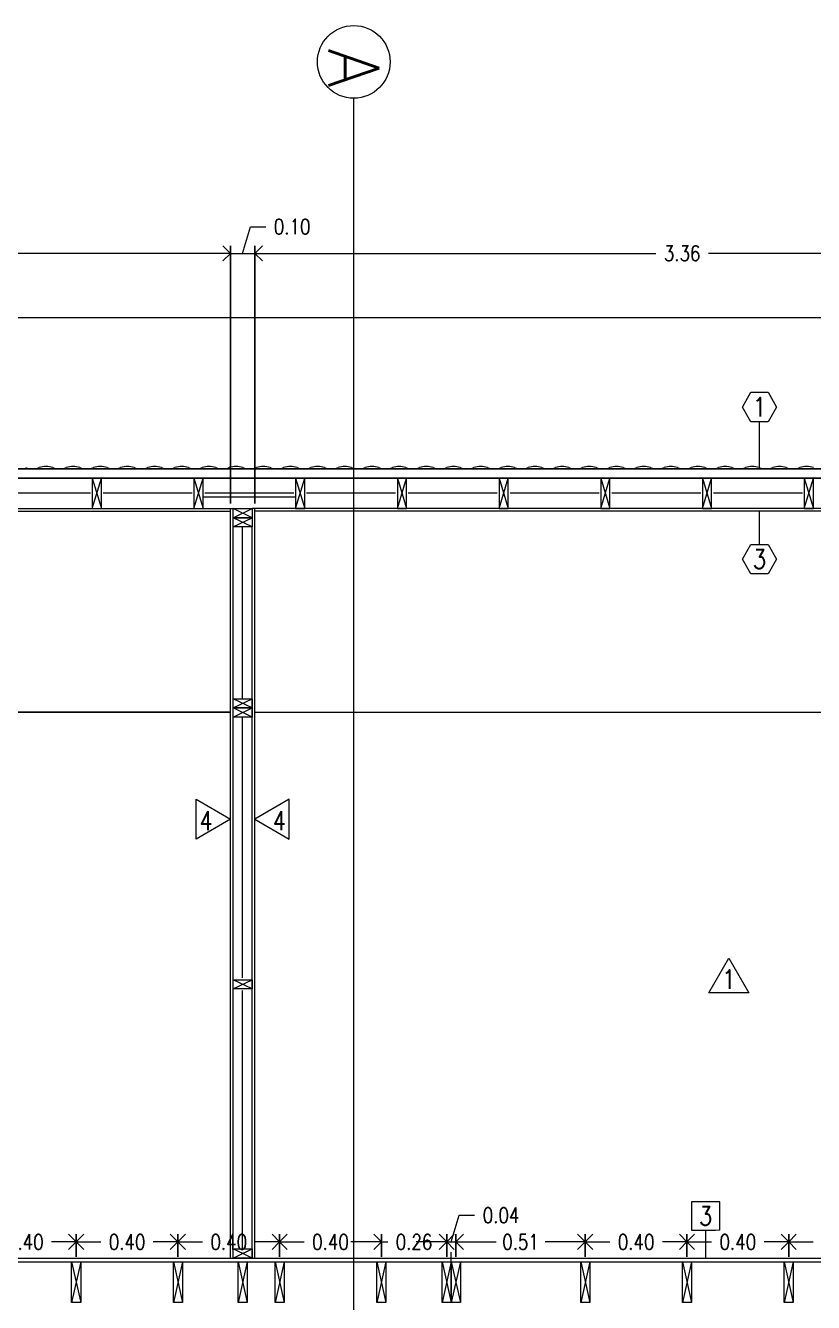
# Model space of a CAD drawing. Header units: inches. Extents: x 10.8 to 60.4, y 12.2 to 79.7.
# Drawn here: x 51.23 to 54.33, y 65.38 to 70.41 of the extents above; entities that cross this region are included whole.
import ezdxf
from ezdxf.enums import TextEntityAlignment as Align

# ---------------------------------------------------------------- set-up
doc = ezdxf.new("R2010")
doc.units = ezdxf.units.IN
doc.header["$MEASUREMENT"] = 0
doc.layers.get('DEFPOINTS').update_dxf_attribs({"color": 210})
doc.layers.add('_AUX', color=210, linetype='Continuous', lineweight=18, plot=False)
for name, color, linetype, lineweight in [('A-ANNO-DIMS', 3, 'Continuous', 18), ('A-ANNO-SYMB', 3, 'Continuous', 18), ('A-ANNO-TEXT', 3, 'Continuous', 18), ('A-DETL-MBND', 3, 'Continuous', 18), ('A-ELEV-IDEN', 3, 'Continuous', 18), ('A-ELEV-MBE2', 4, 'Continuous', 25), ('A-WALL-PATT', 8, 'Continuous', 18), ('A-WALL-STUD', 3, 'Continuous', 18)]:
    doc.layers.add(name, color=color, linetype=linetype, lineweight=lineweight)
doc.styles.add('E-ROMANS', font='romans.shx', dxfattribs={"width": 0.8})
doc.dimstyles.new('E-0050_ARW_12', dxfattribs={"dimscale": 0.001, "dimtxt": 60, "dimasz": 60, "dimexe": 30, "dimexo": 20, "dimgap": 30, "dimtad": 0, "dimzin": 0, "dimdsep": 46, "dimtxsty": 'E-ROMANS', "dimblk": 'OPEN90', "dimcen": 30, "dimclrd": 256, "dimclre": 256, "dimclrt": 256, "dimadec": 0, "dimazin": 0, "dimtfac": 1, "dimtmove": 1, "dimatfit": 3, "dimldrblk": 'OPEN90', "dimfxl": 1, "dimtfill": 1, "dimtolj": 1, "dimtzin": 0, "dimlwd": -1, "dimarcsym": 0})

# ---------------------------------------------------------------- blocks, each defined once
blk = doc.blocks.new('_Open90')
at = {"color": 0, "linetype": 'ByBlock', "lineweight": -2}
for p, q in [((0, 0), (-1, 0)), ((-0.5, 0.5), (0, 0)), ((0, 0), (-0.5, -0.5))]:
    blk.add_line(p, q, dxfattribs=at)
blk = doc.blocks.new('*D1274')
at = {"layer": 'A-ANNO-DIMS', "lineweight": -2, "transparency": 16777216}
for p, q in [((51.0266, 65.5629), (51.0266, 65.6511)), ((51.4266, 65.5629), (51.4266, 65.6511))]:
    blk.add_line(p, q, dxfattribs=at)
at = {"layer": 'A-ANNO-DIMS', "transparency": 16777216}
for p, q in [((51.0866, 65.6211), (51.1235, 65.6211)), ((51.3666, 65.6211), (51.3298, 65.6211))]:
    blk.add_line(p, q, dxfattribs=at)
at = {"layer": 'DEFPOINTS', "color": 0, "transparency": 16777216}
for p in [(51.4266, 65.6211), (51.0266, 65.5429), (51.4266, 65.5429)]:
    blk.add_point(p, dxfattribs=at)
at = {"layer": 'A-ANNO-DIMS', "transparency": 16777216, "xscale": 0.06, "yscale": 0.06, "zscale": 0.06, "rotation": 180}
blk.add_blockref('_Open90', (51.0266, 65.6211), dxfattribs=at)
at = {"layer": 'A-ANNO-DIMS', "transparency": 16777216, "xscale": 0.06, "yscale": 0.06, "zscale": 0.06}
blk.add_blockref('_Open90', (51.4266, 65.6211), dxfattribs=at)
at = {"layer": 'A-ANNO-DIMS', "transparency": 16777216, "insert": (51.2266, 65.6211), "char_height": 0.06, "attachment_point": 5, "style": 'E-ROMANS', "bg_fill": 3, "box_fill_scale": 1.25, "bg_fill_color": 256, "bg_fill_true_color": 13158600, "bg_fill_transparency": 0}
blk.add_mtext('\\A1;0.40', dxfattribs=at)
blk = doc.blocks.new('*D1275')
at = {"layer": 'A-ANNO-DIMS', "lineweight": -2, "transparency": 16777216}
for p, q in [((51.4266, 65.5629), (51.4266, 65.6511)), ((51.8266, 65.5629), (51.8266, 65.6511))]:
    blk.add_line(p, q, dxfattribs=at)
at = {"layer": 'A-ANNO-DIMS', "transparency": 16777216}
for p, q in [((51.4866, 65.6211), (51.5235, 65.6211)), ((51.7666, 65.6211), (51.7298, 65.6211))]:
    blk.add_line(p, q, dxfattribs=at)
at = {"layer": 'DEFPOINTS', "color": 0, "transparency": 16777216}
for p in [(51.8266, 65.6211), (51.4266, 65.5429), (51.8266, 65.5429)]:
    blk.add_point(p, dxfattribs=at)
at = {"layer": 'A-ANNO-DIMS', "transparency": 16777216, "xscale": 0.06, "yscale": 0.06, "zscale": 0.06, "rotation": 180}
blk.add_blockref('_Open90', (51.4266, 65.6211), dxfattribs=at)
at = {"layer": 'A-ANNO-DIMS', "transparency": 16777216, "xscale": 0.06, "yscale": 0.06, "zscale": 0.06}
blk.add_blockref('_Open90', (51.8266, 65.6211), dxfattribs=at)
at = {"layer": 'A-ANNO-DIMS', "transparency": 16777216, "insert": (51.6266, 65.6211), "char_height": 0.06, "attachment_point": 5, "style": 'E-ROMANS', "bg_fill": 3, "box_fill_scale": 1.25, "bg_fill_color": 256, "bg_fill_true_color": 13158600, "bg_fill_transparency": 0}
blk.add_mtext('\\A1;0.40', dxfattribs=at)
blk = doc.blocks.new('*D1276')
at = {"layer": 'A-ANNO-DIMS', "lineweight": -2, "transparency": 16777216}
for p, q in [((51.8266, 65.5629), (51.8266, 65.6511)), ((52.2266, 65.5629), (52.2266, 65.6511))]:
    blk.add_line(p, q, dxfattribs=at)
at = {"layer": 'A-ANNO-DIMS', "transparency": 16777216}
for p, q in [((51.8866, 65.6211), (51.9235, 65.6211)), ((52.1666, 65.6211), (52.1298, 65.6211))]:
    blk.add_line(p, q, dxfattribs=at)
at = {"layer": 'DEFPOINTS', "color": 0, "transparency": 16777216}
for p in [(52.2266, 65.6211), (51.8266, 65.5429), (52.2266, 65.5429)]:
    blk.add_point(p, dxfattribs=at)
at = {"layer": 'A-ANNO-DIMS', "transparency": 16777216, "xscale": 0.06, "yscale": 0.06, "zscale": 0.06, "rotation": 180}
blk.add_blockref('_Open90', (51.8266, 65.6211), dxfattribs=at)
at = {"layer": 'A-ANNO-DIMS', "transparency": 16777216, "xscale": 0.06, "yscale": 0.06, "zscale": 0.06}
blk.add_blockref('_Open90', (52.2266, 65.6211), dxfattribs=at)
at = {"layer": 'A-ANNO-DIMS', "transparency": 16777216, "insert": (52.0266, 65.6211), "char_height": 0.06, "attachment_point": 5, "style": 'E-ROMANS', "bg_fill": 3, "box_fill_scale": 1.25, "bg_fill_color": 256, "bg_fill_true_color": 13158600, "bg_fill_transparency": 0}
blk.add_mtext('\\A1;0.40', dxfattribs=at)
blk = doc.blocks.new('*D1277')
at = {"layer": 'A-ANNO-DIMS', "lineweight": -2, "transparency": 16777216}
for p, q in [((52.2266, 65.5629), (52.2266, 65.6511)), ((52.6266, 65.5629), (52.6266, 65.6511))]:
    blk.add_line(p, q, dxfattribs=at)
at = {"layer": 'A-ANNO-DIMS', "transparency": 16777216}
for p, q in [((52.2866, 65.6211), (52.3235, 65.6211)), ((52.5666, 65.6211), (52.5298, 65.6211))]:
    blk.add_line(p, q, dxfattribs=at)
at = {"layer": 'DEFPOINTS', "color": 0, "transparency": 16777216}
for p in [(52.6266, 65.6211), (52.2266, 65.5429), (52.6266, 65.5429)]:
    blk.add_point(p, dxfattribs=at)
at = {"layer": 'A-ANNO-DIMS', "transparency": 16777216, "xscale": 0.06, "yscale": 0.06, "zscale": 0.06, "rotation": 180}
blk.add_blockref('_Open90', (52.2266, 65.6211), dxfattribs=at)
at = {"layer": 'A-ANNO-DIMS', "transparency": 16777216, "xscale": 0.06, "yscale": 0.06, "zscale": 0.06}
blk.add_blockref('_Open90', (52.6266, 65.6211), dxfattribs=at)
at = {"layer": 'A-ANNO-DIMS', "transparency": 16777216, "insert": (52.4266, 65.6211), "char_height": 0.06, "attachment_point": 5, "style": 'E-ROMANS', "bg_fill": 3, "box_fill_scale": 1.25, "bg_fill_color": 256, "bg_fill_true_color": 13158600, "bg_fill_transparency": 0}
blk.add_mtext('\\A1;0.40', dxfattribs=at)
blk = doc.blocks.new('*D1279')
at = {"layer": 'A-ANNO-DIMS', "lineweight": -2, "transparency": 16777216}
for p, q in [((52.6266, 65.5629), (52.6266, 65.6511)), ((52.8836, 65.5629), (52.8836, 65.6511))]:
    blk.add_line(p, q, dxfattribs=at)
at = {"layer": 'A-ANNO-DIMS', "transparency": 16777216}
for p, q in [((52.5666, 65.6211), (52.5066, 65.6211)), ((52.6266, 65.6211), (52.652, 65.6211)), ((52.8836, 65.6211), (52.8583, 65.6211)), ((52.9436, 65.6211), (53.0036, 65.6211))]:
    blk.add_line(p, q, dxfattribs=at)
at = {"layer": 'DEFPOINTS', "color": 0, "transparency": 16777216}
for p in [(52.8836, 65.6211), (52.6266, 65.5429), (52.8836, 65.5429)]:
    blk.add_point(p, dxfattribs=at)
at = {"layer": 'A-ANNO-DIMS', "transparency": 16777216, "xscale": 0.06, "yscale": 0.06, "zscale": 0.06}
blk.add_blockref('_Open90', (52.6266, 65.6211), dxfattribs=at)
at = {"layer": 'A-ANNO-DIMS', "transparency": 16777216, "xscale": 0.06, "yscale": 0.06, "zscale": 0.06, "rotation": 180}
blk.add_blockref('_Open90', (52.8836, 65.6211), dxfattribs=at)
at = {"layer": 'A-ANNO-DIMS', "transparency": 16777216, "insert": (52.7551, 65.6211), "char_height": 0.06, "attachment_point": 5, "style": 'E-ROMANS', "bg_fill": 3, "box_fill_scale": 1.25, "bg_fill_color": 256, "bg_fill_true_color": 13158600, "bg_fill_transparency": 0}
blk.add_mtext('\\A1;0.26', dxfattribs=at)
blk = doc.blocks.new('*D1280')
at = {"layer": 'A-ANNO-DIMS', "transparency": 16777216}
for p, q in [((52.9016, 65.6211), (52.9331, 65.7261)), ((52.9331, 65.7261), (52.9931, 65.7261)), ((52.8236, 65.6211), (52.7636, 65.6211)), ((52.8836, 65.6211), (52.9196, 65.6211)), ((52.8836, 65.6211), (52.9196, 65.6211)), ((52.9796, 65.6211), (53.0396, 65.6211))]:
    blk.add_line(p, q, dxfattribs=at)
at = {"layer": 'A-ANNO-DIMS', "lineweight": -2, "transparency": 16777216}
for p, q in [((52.8836, 65.5629), (52.8836, 65.6511)), ((52.9196, 65.5629), (52.9196, 65.6511))]:
    blk.add_line(p, q, dxfattribs=at)
at = {"layer": 'DEFPOINTS', "color": 0, "transparency": 16777216}
for p in [(52.9196, 65.6211), (52.8836, 65.5429), (52.9196, 65.5429)]:
    blk.add_point(p, dxfattribs=at)
at = {"layer": 'A-ANNO-DIMS', "transparency": 16777216, "xscale": 0.06, "yscale": 0.06, "zscale": 0.06}
blk.add_blockref('_Open90', (52.8836, 65.6211), dxfattribs=at)
at = {"layer": 'A-ANNO-DIMS', "transparency": 16777216, "xscale": 0.06, "yscale": 0.06, "zscale": 0.06, "rotation": 180}
blk.add_blockref('_Open90', (52.9196, 65.6211), dxfattribs=at)
at = {"layer": 'A-ANNO-DIMS', "transparency": 16777216, "insert": (53.0974, 65.7261), "char_height": 0.06, "attachment_point": 5, "style": 'E-ROMANS', "bg_fill": 3, "box_fill_scale": 1.25, "bg_fill_color": 256, "bg_fill_true_color": 13158600, "bg_fill_transparency": 0}
blk.add_mtext('\\A1;0.04', dxfattribs=at)
blk = doc.blocks.new('*D1281')
at = {"layer": 'A-ANNO-DIMS', "lineweight": -2, "transparency": 16777216}
for p, q in [((52.9196, 65.5629), (52.9196, 65.6511)), ((53.4286, 65.5629), (53.4286, 65.6511))]:
    blk.add_line(p, q, dxfattribs=at)
at = {"layer": 'A-ANNO-DIMS', "transparency": 16777216}
for p, q in [((52.9796, 65.6211), (53.0778, 65.6211)), ((53.3686, 65.6211), (53.2704, 65.6211))]:
    blk.add_line(p, q, dxfattribs=at)
at = {"layer": 'DEFPOINTS', "color": 0, "transparency": 16777216}
for p in [(53.4286, 65.6211), (52.9196, 65.5429), (53.4286, 65.5429)]:
    blk.add_point(p, dxfattribs=at)
at = {"layer": 'A-ANNO-DIMS', "transparency": 16777216, "xscale": 0.06, "yscale": 0.06, "zscale": 0.06, "rotation": 180}
blk.add_blockref('_Open90', (52.9196, 65.6211), dxfattribs=at)
at = {"layer": 'A-ANNO-DIMS', "transparency": 16777216, "xscale": 0.06, "yscale": 0.06, "zscale": 0.06}
blk.add_blockref('_Open90', (53.4286, 65.6211), dxfattribs=at)
at = {"layer": 'A-ANNO-DIMS', "transparency": 16777216, "insert": (53.1741, 65.6211), "char_height": 0.06, "attachment_point": 5, "style": 'E-ROMANS', "bg_fill": 3, "box_fill_scale": 1.25, "bg_fill_color": 256, "bg_fill_true_color": 13158600, "bg_fill_transparency": 0}
blk.add_mtext('\\A1;0.51', dxfattribs=at)
blk = doc.blocks.new('*D1282')
at = {"layer": 'A-ANNO-DIMS', "lineweight": -2, "transparency": 16777216}
for p, q in [((53.4286, 65.5629), (53.4286, 65.6511)), ((53.8286, 65.5629), (53.8286, 65.6511))]:
    blk.add_line(p, q, dxfattribs=at)
at = {"layer": 'A-ANNO-DIMS', "transparency": 16777216}
for p, q in [((53.4886, 65.6211), (53.5255, 65.6211)), ((53.7686, 65.6211), (53.7318, 65.6211))]:
    blk.add_line(p, q, dxfattribs=at)
at = {"layer": 'DEFPOINTS', "color": 0, "transparency": 16777216}
for p in [(53.8286, 65.6211), (53.4286, 65.5429), (53.8286, 65.5429)]:
    blk.add_point(p, dxfattribs=at)
at = {"layer": 'A-ANNO-DIMS', "transparency": 16777216, "xscale": 0.06, "yscale": 0.06, "zscale": 0.06, "rotation": 180}
blk.add_blockref('_Open90', (53.4286, 65.6211), dxfattribs=at)
at = {"layer": 'A-ANNO-DIMS', "transparency": 16777216, "xscale": 0.06, "yscale": 0.06, "zscale": 0.06}
blk.add_blockref('_Open90', (53.8286, 65.6211), dxfattribs=at)
at = {"layer": 'A-ANNO-DIMS', "transparency": 16777216, "insert": (53.6286, 65.6211), "char_height": 0.06, "attachment_point": 5, "style": 'E-ROMANS', "bg_fill": 3, "box_fill_scale": 1.25, "bg_fill_color": 256, "bg_fill_true_color": 13158600, "bg_fill_transparency": 0}
blk.add_mtext('\\A1;0.40', dxfattribs=at)
blk = doc.blocks.new('*D1283')
at = {"layer": 'A-ANNO-DIMS', "lineweight": -2, "transparency": 16777216}
for p, q in [((53.8286, 65.5629), (53.8286, 65.6511)), ((54.2286, 65.5629), (54.2286, 65.6511))]:
    blk.add_line(p, q, dxfattribs=at)
at = {"layer": 'A-ANNO-DIMS', "transparency": 16777216}
for p, q in [((53.8886, 65.6211), (53.9255, 65.6211)), ((54.1686, 65.6211), (54.1318, 65.6211))]:
    blk.add_line(p, q, dxfattribs=at)
at = {"layer": 'DEFPOINTS', "color": 0, "transparency": 16777216}
for p in [(54.2286, 65.6211), (53.8286, 65.5429), (54.2286, 65.5429)]:
    blk.add_point(p, dxfattribs=at)
at = {"layer": 'A-ANNO-DIMS', "transparency": 16777216, "xscale": 0.06, "yscale": 0.06, "zscale": 0.06, "rotation": 180}
blk.add_blockref('_Open90', (53.8286, 65.6211), dxfattribs=at)
at = {"layer": 'A-ANNO-DIMS', "transparency": 16777216, "xscale": 0.06, "yscale": 0.06, "zscale": 0.06}
blk.add_blockref('_Open90', (54.2286, 65.6211), dxfattribs=at)
at = {"layer": 'A-ANNO-DIMS', "transparency": 16777216, "insert": (54.0286, 65.6211), "char_height": 0.06, "attachment_point": 5, "style": 'E-ROMANS', "bg_fill": 3, "box_fill_scale": 1.25, "bg_fill_color": 256, "bg_fill_true_color": 13158600, "bg_fill_transparency": 0}
blk.add_mtext('\\A1;0.40', dxfattribs=at)
blk = doc.blocks.new('*D1284')
at = {"layer": 'A-ANNO-DIMS', "lineweight": -2, "transparency": 16777216}
for p, q in [((54.2286, 65.5629), (54.2286, 65.6511)), ((54.6286, 65.5629), (54.6286, 65.6511))]:
    blk.add_line(p, q, dxfattribs=at)
at = {"layer": 'A-ANNO-DIMS', "transparency": 16777216}
for p, q in [((54.2886, 65.6211), (54.3255, 65.6211)), ((54.5686, 65.6211), (54.5318, 65.6211))]:
    blk.add_line(p, q, dxfattribs=at)
at = {"layer": 'DEFPOINTS', "color": 0, "transparency": 16777216}
for p in [(54.6286, 65.6211), (54.2286, 65.5429), (54.6286, 65.5429)]:
    blk.add_point(p, dxfattribs=at)
at = {"layer": 'A-ANNO-DIMS', "transparency": 16777216, "xscale": 0.06, "yscale": 0.06, "zscale": 0.06, "rotation": 180}
blk.add_blockref('_Open90', (54.2286, 65.6211), dxfattribs=at)
at = {"layer": 'A-ANNO-DIMS', "transparency": 16777216, "xscale": 0.06, "yscale": 0.06, "zscale": 0.06}
blk.add_blockref('_Open90', (54.6286, 65.6211), dxfattribs=at)
at = {"layer": 'A-ANNO-DIMS', "transparency": 16777216, "insert": (54.4286, 65.6211), "char_height": 0.06, "attachment_point": 5, "style": 'E-ROMANS', "bg_fill": 3, "box_fill_scale": 1.25, "bg_fill_color": 256, "bg_fill_true_color": 13158600, "bg_fill_transparency": 0}
blk.add_mtext('\\A1;0.40', dxfattribs=at)
blk = doc.blocks.new('*D1353')
at = {"layer": 'A-ANNO-DIMS', "lineweight": -2, "transparency": 16777216}
for p, q in [((48.6416, 68.5279), (48.6416, 69.5425)), ((52.0336, 68.5279), (52.0336, 69.5425))]:
    blk.add_line(p, q, dxfattribs=at)
at = {"layer": 'A-ANNO-DIMS', "transparency": 16777216}
for p, q in [((48.7016, 69.5125), (50.2356, 69.5125)), ((51.9736, 69.5125), (50.4396, 69.5125))]:
    blk.add_line(p, q, dxfattribs=at)
at = {"layer": 'DEFPOINTS', "color": 0, "transparency": 16777216}
for p in [(52.0336, 69.5125), (48.6416, 68.5079), (52.0336, 68.5079)]:
    blk.add_point(p, dxfattribs=at)
at = {"layer": 'A-ANNO-DIMS', "transparency": 16777216, "xscale": 0.06, "yscale": 0.06, "zscale": 0.06, "rotation": 180}
blk.add_blockref('_Open90', (48.6416, 69.5125), dxfattribs=at)
at = {"layer": 'A-ANNO-DIMS', "transparency": 16777216, "xscale": 0.06, "yscale": 0.06, "zscale": 0.06}
blk.add_blockref('_Open90', (52.0336, 69.5125), dxfattribs=at)
at = {"layer": 'A-ANNO-DIMS', "transparency": 16777216, "insert": (50.3376, 69.5125), "char_height": 0.06, "attachment_point": 5, "style": 'E-ROMANS', "bg_fill": 3, "box_fill_scale": 1.25, "bg_fill_color": 256, "bg_fill_true_color": 13158600, "bg_fill_transparency": 0}
blk.add_mtext('\\A1;3.39', dxfattribs=at)
blk = doc.blocks.new('*D1293')
at = {"layer": 'A-ANNO-DIMS', "transparency": 16777216}
for p, q in [((52.0811, 69.5125), (52.1126, 69.6175)), ((52.1126, 69.6175), (52.1726, 69.6175)), ((51.9736, 69.5125), (51.9136, 69.5125)), ((52.0336, 69.5125), (52.1286, 69.5125)), ((52.0336, 69.5125), (52.1286, 69.5125)), ((52.1886, 69.5125), (52.2486, 69.5125))]:
    blk.add_line(p, q, dxfattribs=at)
at = {"layer": 'A-ANNO-DIMS', "lineweight": -2, "transparency": 16777216}
for p, q in [((52.0336, 68.5279), (52.0336, 69.5425)), ((52.1286, 68.5279), (52.1286, 69.5425))]:
    blk.add_line(p, q, dxfattribs=at)
at = {"layer": 'DEFPOINTS', "color": 0, "transparency": 16777216}
for p in [(52.1286, 69.5125), (52.0336, 68.5079), (52.1286, 68.5079)]:
    blk.add_point(p, dxfattribs=at)
at = {"layer": 'A-ANNO-DIMS', "transparency": 16777216, "xscale": 0.06, "yscale": 0.06, "zscale": 0.06}
blk.add_blockref('_Open90', (52.0336, 69.5125), dxfattribs=at)
at = {"layer": 'A-ANNO-DIMS', "transparency": 16777216, "xscale": 0.06, "yscale": 0.06, "zscale": 0.06, "rotation": 180}
blk.add_blockref('_Open90', (52.1286, 69.5125), dxfattribs=at)
at = {"layer": 'A-ANNO-DIMS', "transparency": 16777216, "insert": (52.2758, 69.6175), "char_height": 0.06, "attachment_point": 5, "style": 'E-ROMANS', "bg_fill": 3, "box_fill_scale": 1.25, "bg_fill_color": 256, "bg_fill_true_color": 13158600, "bg_fill_transparency": 0}
blk.add_mtext('\\A1;0.10', dxfattribs=at)
blk = doc.blocks.new('*D1354')
at = {"layer": 'A-ANNO-DIMS', "lineweight": -2, "transparency": 16777216}
for p, q in [((52.1286, 68.5279), (52.1286, 69.5425)), ((55.4906, 68.5279), (55.4906, 69.5425))]:
    blk.add_line(p, q, dxfattribs=at)
at = {"layer": 'A-ANNO-DIMS', "transparency": 16777216}
for p, q in [((52.1886, 69.5125), (53.7065, 69.5125)), ((55.4306, 69.5125), (53.9128, 69.5125))]:
    blk.add_line(p, q, dxfattribs=at)
at = {"layer": 'DEFPOINTS', "color": 0, "transparency": 16777216}
for p in [(55.4906, 69.5125), (52.1286, 68.5079), (55.4906, 68.5079)]:
    blk.add_point(p, dxfattribs=at)
at = {"layer": 'A-ANNO-DIMS', "transparency": 16777216, "xscale": 0.06, "yscale": 0.06, "zscale": 0.06, "rotation": 180}
blk.add_blockref('_Open90', (52.1286, 69.5125), dxfattribs=at)
at = {"layer": 'A-ANNO-DIMS', "transparency": 16777216, "xscale": 0.06, "yscale": 0.06, "zscale": 0.06}
blk.add_blockref('_Open90', (55.4906, 69.5125), dxfattribs=at)
at = {"layer": 'A-ANNO-DIMS', "transparency": 16777216, "insert": (53.8096, 69.5125), "char_height": 0.06, "attachment_point": 5, "style": 'E-ROMANS', "bg_fill": 3, "box_fill_scale": 1.25, "bg_fill_color": 256, "bg_fill_true_color": 13158600, "bg_fill_transparency": 0}
blk.add_mtext('\\A1;3.36', dxfattribs=at)

msp = doc.modelspace()

# ---------------------------------------------------------------- linework, layer by layer
at = {"layer": 'A-ANNO-SYMB'}
msp.add_circle((52.5181, 70.2662), 0.143, dxfattribs=at)
for centre, start, end in [((51.254, 68.7371), 248.5813, 291.4187), ((51.3075, 68.6009), 68.5813, 111.4187), ((51.3609, 68.7371), 248.5813, 291.4187), ((51.4143, 68.6009), 68.5813, 111.4187), ((51.4677, 68.7371), 248.5813, 291.4187), ((51.5212, 68.6009), 68.5813, 111.4187), ((51.5746, 68.7371), 248.5813, 291.4187), ((51.628, 68.6009), 68.5813, 111.4187), ((51.6814, 68.7371), 248.5813, 291.4187), ((51.7348, 68.6009), 68.5813, 111.4187), ((51.7883, 68.7371), 248.5813, 291.4187), ((51.8417, 68.6009), 68.5813, 111.4187), ((51.8951, 68.7371), 248.5813, 291.4187), ((51.9485, 68.6009), 68.5813, 111.4187), ((52.002, 68.7371), 248.5813, 291.4187), ((52.0554, 68.6009), 68.5813, 111.4187), ((52.1088, 68.7371), 248.5813, 291.4187), ((52.1622, 68.6009), 68.5813, 111.4187), ((52.2157, 68.7371), 248.5813, 291.4187), ((52.2691, 68.6009), 68.5813, 111.4187), ((52.3225, 68.7371), 248.5813, 291.4187), ((52.3759, 68.6009), 68.5813, 111.4187), ((52.4294, 68.7371), 248.5813, 291.4187), ((52.4828, 68.6009), 68.5813, 111.4187), ((52.5362, 68.7371), 248.5813, 291.4187), ((52.5896, 68.6009), 68.5813, 111.4187), ((52.6431, 68.7371), 248.5813, 291.4187), ((52.6965, 68.6009), 68.5813, 111.4187), ((52.7499, 68.7371), 248.5813, 291.4187), ((52.8033, 68.6009), 68.5813, 111.4187), ((52.8568, 68.7371), 248.5813, 291.4187), ((52.9102, 68.6009), 68.5813, 111.4187), ((52.9636, 68.7371), 248.5813, 291.4187), ((53.017, 68.6009), 68.5813, 111.4187), ((53.0705, 68.7371), 248.5813, 291.4187), ((53.1239, 68.6009), 68.5813, 111.4187), ((53.1773, 68.7371), 248.5813, 291.4187), ((53.2307, 68.6009), 68.5813, 111.4187), ((53.2842, 68.7371), 248.5813, 291.4187), ((53.3376, 68.6009), 68.5813, 111.4187), ((53.391, 68.7371), 248.5813, 291.4187), ((53.4444, 68.6009), 68.5813, 111.4187), ((53.4979, 68.7371), 248.5813, 291.4187), ((53.5513, 68.6009), 68.5813, 111.4187), ((53.6047, 68.7371), 248.5813, 291.4187), ((53.6581, 68.6009), 68.5813, 111.4187), ((53.7115, 68.7371), 248.5813, 291.4187), ((53.765, 68.6009), 68.5813, 111.4187), ((53.8184, 68.7371), 248.5813, 291.4187), ((53.8718, 68.6009), 68.5813, 111.4187), ((53.9252, 68.7371), 248.5813, 291.4187), ((53.9787, 68.6009), 68.5813, 111.4187), ((54.0321, 68.7371), 248.5813, 291.4187), ((54.0855, 68.6009), 68.5813, 111.4187), ((54.1389, 68.7371), 248.5813, 291.4187), ((54.1924, 68.6009), 68.5813, 111.4187), ((54.2458, 68.7371), 248.5813, 291.4187), ((54.2992, 68.6009), 68.5813, 111.4187)]:
    msp.add_arc(centre, 0.0731, start, end, dxfattribs=at)
at = {"layer": 'A-ANNO-TEXT'}
for p, q in [((54.1138, 68.669), (54.1138, 68.8491)), ((54.1138, 68.3671), (54.1138, 68.4979)), ((53.902, 65.6671), (53.902, 65.5579))]:
    msp.add_line(p, q, dxfattribs=at)
for points in [[(54.0801, 68.8491), (54.0464, 68.9074), (54.0801, 68.9657), (54.1474, 68.9657), (54.1811, 68.9074), (54.1474, 68.8491)], [(54.0801, 68.2504), (54.0464, 68.3087), (54.0801, 68.3671), (54.1474, 68.3671), (54.1811, 68.3087), (54.1474, 68.2504)], [(52.0336, 67.2854), (51.8977, 67.2069), (51.8977, 67.3638)], [(52.1286, 67.2854), (52.2645, 67.2069), (52.2645, 67.3638)], [(53.9934, 66.7378), (54.0719, 66.6019), (53.915, 66.6019)], [(53.9583, 65.7796), (53.8458, 65.7796), (53.8458, 65.6671), (53.9583, 65.6671)]]:
    msp.add_lwpolyline(points, close=True, dxfattribs=at)
at = {"layer": 'A-DETL-MBND'}
for p, q in [((48.6316, 68.5079), (52.0436, 68.5079)), ((48.6416, 68.4979), (52.0336, 68.4979)), ((55.4906, 68.5079), (52.1186, 68.5079)), ((55.4906, 68.4979), (52.1286, 68.4979))]:
    msp.add_line(p, q, dxfattribs=at)
for points in [[(48.6416, 65.5579), (55.4906, 65.5579)], [(48.6416, 65.5429), (55.4906, 65.5429)]]:
    msp.add_lwpolyline(points, dxfattribs=at)
at = {"layer": 'A-ELEV-MBE2'}
for p, q in [((48.6516, 67.7061), (52.0336, 67.7061)), ((52.1286, 67.7061), (55.4806, 67.7047))]:
    msp.add_line(p, q, dxfattribs=at)
for points in [[(48.2826, 68.6639), (55.8646, 68.6639)], [(48.2826, 68.6279), (55.8136, 68.6279)]]:
    msp.add_lwpolyline(points, dxfattribs=at)
at = {"layer": 'A-WALL-PATT', "ltscale": 0.15}
for p, q in [((51.4826, 68.5679), (51.1326, 68.5679)), ((51.8826, 68.5679), (51.5326, 68.5679)), ((52.2826, 68.5679), (51.9326, 68.5679)), ((52.6826, 68.5679), (52.3326, 68.5679)), ((53.0826, 68.5679), (52.7326, 68.5679)), ((53.4826, 68.5679), (53.1326, 68.5679)), ((53.8826, 68.5679), (53.5326, 68.5679)), ((54.2826, 68.5679), (53.9326, 68.5679))]:
    msp.add_line(p, q, dxfattribs=at)
at = {"layer": 'A-WALL-PATT', "ltscale": 0.1}
for points in [[(52.0811, 67.7589), (52.0811, 68.4359)], [(52.0811, 66.6604), (52.0811, 67.6869)]]:
    msp.add_lwpolyline(points, dxfattribs=at)
at = {"layer": 'A-WALL-STUD'}
for p, q in [((52.1186, 68.4359), (52.0436, 68.4719)), ((52.0436, 68.4359), (52.1186, 68.4719)), ((52.1186, 67.7229), (52.0436, 67.7589)), ((52.0436, 67.7229), (52.1186, 67.7589)), ((52.1186, 67.6869), (52.0436, 67.7229)), ((52.0436, 67.6869), (52.1186, 67.7229)), ((52.1186, 66.6174), (52.0436, 66.6534)), ((52.0436, 66.6174), (52.1186, 66.6534))]:
    msp.add_line(p, q, dxfattribs=at)
for points in [[(52.1186, 68.4359), (52.0436, 68.4359), (52.0436, 68.4719), (52.1186, 68.4719)], [(52.1186, 67.7229), (52.0436, 67.7229), (52.0436, 67.7589), (52.1186, 67.7589)], [(52.1186, 67.6869), (52.0436, 67.6869), (52.0436, 67.7229), (52.1186, 67.7229)], [(52.1186, 66.6174), (52.0436, 66.6174), (52.0436, 66.6534), (52.1186, 66.6534)]]:
    msp.add_lwpolyline(points, close=True, dxfattribs=at)

# ---------------------------------------------------------------- texts
at = {"layer": 'A-ANNO-TEXT', "char_height": 0.075, "attachment_point": 5, "style": 'E-ROMANS'}
for s, insert, rotation in [('\\pi-0.45,l0.45,t0.45;1', (54.1138, 68.9074), 359.9995), ('\\pi-0.45,l0.45,t0.45;3', (54.1138, 68.3087), 359.9995), ('\\pi-0.45,l0.45,t0.45;4', (51.9367, 67.2797), 359.9995), ('\\pi-0.45,l0.45,t0.45;4', (52.2255, 67.2797), 0.0005), ('\\pi-0.45,l0.45,t0.45;1', (53.9934, 66.6545), 359.9995), ('\\pi-0.45,l0.45,t0.45;3', (53.902, 65.7234), 359.9995)]:
    msp.add_mtext(s, dxfattribs=dict(at, insert=insert, rotation=rotation))
at = {"layer": 'A-ANNO-TEXT', "style": 'E-ROMANS'}
msp.add_attdef('A', text='0.00', height=0.2, rotation=270, dxfattribs=at).set_placement((52.5181, 70.242), align=Align.MIDDLE_CENTER)

# ---------------------------------------------------------------- next in the draw order: dimensions: what is measured, and where the dimension line sits
at = {"layer": 'A-ANNO-DIMS'}
dim = msp.add_linear_dim(base=(51.4266, 65.6211), p1=(51.0266, 65.5429), p2=(51.4266, 65.5429), dimstyle='E-0050_ARW_12', dxfattribs=at)
dim.commit()
dim.dimension.update_dxf_attribs({"geometry": '*D1274', "text_midpoint": (51.2266, 65.6211)})

# ---------------------------------------------------------------- next in the draw order: dimensions: what is measured, and where the dimension line sits
dim = msp.add_linear_dim(base=(51.8266, 65.6211), p1=(51.4266, 65.5429), p2=(51.8266, 65.5429), dimstyle='E-0050_ARW_12', dxfattribs=at)
dim.commit()
dim.dimension.update_dxf_attribs({"geometry": '*D1275', "text_midpoint": (51.6266, 65.6211)})

# ---------------------------------------------------------------- next in the draw order: linework, layer by layer
at = {"layer": 'A-WALL-STUD'}
for points in [[(51.4446, 65.5429), (51.4446, 65.3829), (51.4086, 65.3829), (51.4086, 65.5429), (51.4446, 65.5429)], [(51.4086, 65.5429), (51.4446, 65.3829)], [(51.4446, 65.5429), (51.4086, 65.3829)]]:
    msp.add_lwpolyline(points, dxfattribs=at)

# ---------------------------------------------------------------- next in the draw order: dimensions: what is measured, and where the dimension line sits
at = {"layer": 'A-ANNO-DIMS'}
dim = msp.add_linear_dim(base=(52.2266, 65.6211), p1=(51.8266, 65.5429), p2=(52.2266, 65.5429), dimstyle='E-0050_ARW_12', dxfattribs=at)
dim.commit()
dim.dimension.update_dxf_attribs({"geometry": '*D1276', "text_midpoint": (52.0266, 65.6211)})

# ---------------------------------------------------------------- next in the draw order: linework, layer by layer
at = {"layer": 'A-DETL-MBND'}
for points in [[(52.0336, 65.5579), (52.0336, 68.5079)], [(52.1286, 65.5579), (52.1286, 68.5079)], [(52.0436, 65.5579), (52.0436, 68.4359)], [(52.1186, 65.5579), (52.1186, 68.4359)]]:
    msp.add_lwpolyline(points, dxfattribs=at)
at = {"layer": 'A-WALL-PATT', "ltscale": 0.1}
msp.add_lwpolyline([(52.0811, 65.5939), (52.0811, 66.6104)], dxfattribs=at)
at = {"layer": 'A-WALL-STUD'}
for p, q in [((52.1186, 65.5579), (52.0436, 65.5939)), ((52.0436, 65.5579), (52.1186, 65.5939))]:
    msp.add_line(p, q, dxfattribs=at)
msp.add_lwpolyline([(52.1186, 65.5579), (52.0436, 65.5579), (52.0436, 65.5939), (52.1186, 65.5939)], close=True, dxfattribs=at)
for points in [[(51.8446, 65.5429), (51.8446, 65.3829), (51.8086, 65.3829), (51.8086, 65.5429), (51.8446, 65.5429)], [(51.8086, 65.5429), (51.8446, 65.3829)], [(51.8446, 65.5429), (51.8086, 65.3829)], [(52.0991, 65.5429), (52.0991, 65.3829), (52.0631, 65.3829), (52.0631, 65.5429), (52.0991, 65.5429)], [(52.0631, 65.5429), (52.0991, 65.3829)], [(52.0991, 65.5429), (52.0631, 65.3829)]]:
    msp.add_lwpolyline(points, dxfattribs=at)

# ---------------------------------------------------------------- next in the draw order: dimensions: what is measured, and where the dimension line sits
at = {"layer": 'A-ANNO-DIMS'}
dim = msp.add_linear_dim(base=(52.6266, 65.6211), p1=(52.2266, 65.5429), p2=(52.6266, 65.5429), dimstyle='E-0050_ARW_12', dxfattribs=at)
dim.commit()
dim.dimension.update_dxf_attribs({"geometry": '*D1277', "text_midpoint": (52.4266, 65.6211)})

# ---------------------------------------------------------------- next in the draw order: linework, layer by layer
at = {"layer": 'A-ANNO-SYMB'}
msp.add_line((52.5181, 61.5135), (52.5181, 70.1232), dxfattribs=at)
at = {"layer": 'A-WALL-STUD'}
for points in [[(52.2446, 65.5429), (52.2446, 65.3829), (52.2086, 65.3829), (52.2086, 65.5429), (52.2446, 65.5429)], [(52.2086, 65.5429), (52.2446, 65.3829)], [(52.2446, 65.5429), (52.2086, 65.3829)]]:
    msp.add_lwpolyline(points, dxfattribs=at)

# ---------------------------------------------------------------- next in the draw order: dimensions: what is measured, and where the dimension line sits
at = {"layer": 'A-ANNO-DIMS'}
dim = msp.add_linear_dim(base=(52.0336, 69.5125), p1=(48.6416, 68.5079), p2=(52.0336, 68.5079), dimstyle='E-0050_ARW_12', dxfattribs=at)
dim.commit()
dim.dimension.update_dxf_attribs({"geometry": '*D1353', "text_midpoint": (50.3376, 69.5125)})

# ---------------------------------------------------------------- next in the draw order: linework, layer by layer
at = {"layer": 'A-WALL-STUD'}
msp.add_lwpolyline([(51.5256, 68.6279), (51.4896, 68.6279), (51.4896, 68.5079), (51.5256, 68.5079)], close=True, dxfattribs=at)
for points in [[(51.4896, 68.6279), (51.5256, 68.5079)], [(51.4896, 68.5079), (51.5256, 68.6279)]]:
    msp.add_lwpolyline(points, dxfattribs=at)

# ---------------------------------------------------------------- next in the draw order: dimensions: what is measured, and where the dimension line sits
at = {"layer": 'A-ANNO-DIMS'}
for base, p1, p2, picture, middle in [((52.1286090394, 69.5125424392), (52.0336090394, 68.5079398952), (52.1286090394, 68.5079398952), '*D1293', (52.2026090394, 69.6175424392)), ((52.8836, 65.6211), (52.6266, 65.5429), (52.8836, 65.5429), '*D1279', (52.7551, 65.6211))]:
    dim = msp.add_linear_dim(base=base, p1=p1, p2=p2, dimstyle='E-0050_ARW_12', dxfattribs=at)
    dim.commit()
    dim.dimension.update_dxf_attribs({"geometry": picture, "text_midpoint": middle})

# ---------------------------------------------------------------- next in the draw order: linework, layer by layer
at = {"layer": 'A-WALL-STUD'}
msp.add_lwpolyline([(51.9256, 68.6279), (51.8896, 68.6279), (51.8896, 68.5079), (51.9256, 68.5079)], close=True, dxfattribs=at)
for points in [[(51.8896, 68.6279), (51.9256, 68.5079)], [(51.8896, 68.5079), (51.9256, 68.6279)], [(52.6446, 65.5429), (52.6446, 65.3829), (52.6086, 65.3829), (52.6086, 65.5429), (52.6446, 65.5429)], [(52.6086, 65.5429), (52.6446, 65.3829)], [(52.6446, 65.5429), (52.6086, 65.3829)]]:
    msp.add_lwpolyline(points, dxfattribs=at)

# ---------------------------------------------------------------- next in the draw order: dimensions: what is measured, and where the dimension line sits
at = {"layer": 'A-ANNO-DIMS'}
for base, p1, p2, picture, middle in [((55.4906, 69.5125), (52.1286, 68.5079), (55.4906, 68.5079), '*D1354', (53.8096, 69.5125)), ((52.9196, 65.6211), (52.8836, 65.5429), (52.9196, 65.5429), '*D1280', (53.0231, 65.7261))]:
    dim = msp.add_linear_dim(base=base, p1=p1, p2=p2, dimstyle='E-0050_ARW_12', dxfattribs=at)
    dim.commit()
    dim.dimension.update_dxf_attribs({"geometry": picture, "text_midpoint": middle})

# ---------------------------------------------------------------- next in the draw order: linework, layer by layer
at = {"layer": 'A-DETL-MBND'}
msp.add_lwpolyline([(52.2896, 68.5529), (51.9256, 68.5529)], dxfattribs=at)
at = {"layer": 'A-ELEV-IDEN'}
msp.add_lwpolyline([(48.2551, 68.6857), (48.2551, 69.2599), (55.8771, 69.2599), (55.8771, 68.6857)], dxfattribs=at)
at = {"layer": 'A-WALL-STUD'}
for p, q in [((52.1186, 68.4719), (52.0436, 68.5079)), ((52.0436, 68.4719), (52.1186, 68.5079))]:
    msp.add_line(p, q, dxfattribs=at)
for points in [[(52.3256, 68.6279), (52.2896, 68.6279), (52.2896, 68.5079), (52.3256, 68.5079)], [(52.7256, 68.6279), (52.6896, 68.6279), (52.6896, 68.5079), (52.7256, 68.5079)], [(53.1256, 68.6279), (53.0896, 68.6279), (53.0896, 68.5079), (53.1256, 68.5079)], [(53.5256, 68.6279), (53.4896, 68.6279), (53.4896, 68.5079), (53.5256, 68.5079)], [(53.9256, 68.6279), (53.8896, 68.6279), (53.8896, 68.5079), (53.9256, 68.5079)], [(54.3256, 68.6279), (54.2896, 68.6279), (54.2896, 68.5079), (54.3256, 68.5079)], [(52.1186, 68.4719), (52.0436, 68.4719), (52.0436, 68.5079), (52.1186, 68.5079)]]:
    msp.add_lwpolyline(points, close=True, dxfattribs=at)
for points in [[(52.2896, 68.6279), (52.3256, 68.5079)], [(52.2896, 68.5079), (52.3256, 68.6279)], [(52.6896, 68.6279), (52.7256, 68.5079)], [(52.6896, 68.5079), (52.7256, 68.6279)], [(53.0896, 68.6279), (53.1256, 68.5079)], [(53.0896, 68.5079), (53.1256, 68.6279)], [(53.4896, 68.6279), (53.5256, 68.5079)], [(53.4896, 68.5079), (53.5256, 68.6279)], [(53.8896, 68.6279), (53.9256, 68.5079)], [(53.8896, 68.5079), (53.9256, 68.6279)], [(54.2896, 68.6279), (54.3256, 68.5079)], [(54.2896, 68.5079), (54.3256, 68.6279)]]:
    msp.add_lwpolyline(points, dxfattribs=at)

# ---------------------------------------------------------------- next in the draw order: dimensions: what is measured, and where the dimension line sits
at = {"layer": 'A-ANNO-DIMS'}
dim = msp.add_linear_dim(base=(53.4286, 65.6211), p1=(52.9196, 65.5429), p2=(53.4286, 65.5429), dimstyle='E-0050_ARW_12', dxfattribs=at)
dim.commit()
dim.dimension.update_dxf_attribs({"geometry": '*D1281', "text_midpoint": (53.1741, 65.6211)})

# ---------------------------------------------------------------- next in the draw order: linework, layer by layer
at = {"layer": '_AUX'}
msp.add_line((52.9016, 65.5429), (52.9016, 65.5807), dxfattribs=at)
at = {"layer": 'A-WALL-STUD'}
for points in [[(52.9016, 65.5429), (52.9016, 65.3829), (52.8656, 65.3829), (52.8656, 65.5429), (52.9016, 65.5429)], [(52.8656, 65.5429), (52.9016, 65.3829)], [(52.9016, 65.5429), (52.8656, 65.3829)], [(52.9376, 65.5429), (52.9376, 65.3829), (52.9016, 65.3829), (52.9016, 65.5429), (52.9376, 65.5429)], [(52.9016, 65.5429), (52.9376, 65.3829)], [(52.9376, 65.5429), (52.9016, 65.3829)]]:
    msp.add_lwpolyline(points, dxfattribs=at)

# ---------------------------------------------------------------- next in the draw order: dimensions: what is measured, and where the dimension line sits
at = {"layer": 'A-ANNO-DIMS'}
dim = msp.add_linear_dim(base=(53.8286, 65.6211), p1=(53.4286, 65.5429), p2=(53.8286, 65.5429), dimstyle='E-0050_ARW_12', dxfattribs=at)
dim.commit()
dim.dimension.update_dxf_attribs({"geometry": '*D1282', "text_midpoint": (53.6286, 65.6211)})

# ---------------------------------------------------------------- next in the draw order: linework, layer by layer
at = {"layer": 'A-WALL-STUD'}
for points in [[(53.4466, 65.5429), (53.4466, 65.3829), (53.4106, 65.3829), (53.4106, 65.5429), (53.4466, 65.5429)], [(53.4106, 65.5429), (53.4466, 65.3829)], [(53.4466, 65.5429), (53.4106, 65.3829)]]:
    msp.add_lwpolyline(points, dxfattribs=at)

# ---------------------------------------------------------------- next in the draw order: dimensions: what is measured, and where the dimension line sits
at = {"layer": 'A-ANNO-DIMS'}
dim = msp.add_linear_dim(base=(54.2286, 65.6211), p1=(53.8286, 65.5429), p2=(54.2286, 65.5429), dimstyle='E-0050_ARW_12', dxfattribs=at)
dim.commit()
dim.dimension.update_dxf_attribs({"geometry": '*D1283', "text_midpoint": (54.0286, 65.6211)})

# ---------------------------------------------------------------- next in the draw order: linework, layer by layer
at = {"layer": 'A-WALL-STUD'}
for points in [[(53.8466, 65.5429), (53.8466, 65.3829), (53.8106, 65.3829), (53.8106, 65.5429), (53.8466, 65.5429)], [(53.8106, 65.5429), (53.8466, 65.3829)], [(53.8466, 65.5429), (53.8106, 65.3829)]]:
    msp.add_lwpolyline(points, dxfattribs=at)

# ---------------------------------------------------------------- next in the draw order: dimensions: what is measured, and where the dimension line sits
at = {"layer": 'A-ANNO-DIMS'}
dim = msp.add_linear_dim(base=(54.6286, 65.6211), p1=(54.2286, 65.5429), p2=(54.6286, 65.5429), dimstyle='E-0050_ARW_12', dxfattribs=at)
dim.commit()
dim.dimension.update_dxf_attribs({"geometry": '*D1284', "text_midpoint": (54.4286, 65.6211)})

# ---------------------------------------------------------------- next in the draw order: linework, layer by layer
at = {"layer": 'A-WALL-STUD'}
for points in [[(54.2466, 65.5429), (54.2466, 65.3829), (54.2106, 65.3829), (54.2106, 65.5429), (54.2466, 65.5429)], [(54.2106, 65.5429), (54.2466, 65.3829)], [(54.2466, 65.5429), (54.2106, 65.3829)]]:
    msp.add_lwpolyline(points, dxfattribs=at)

doc.saveas('drawing.dxf')
